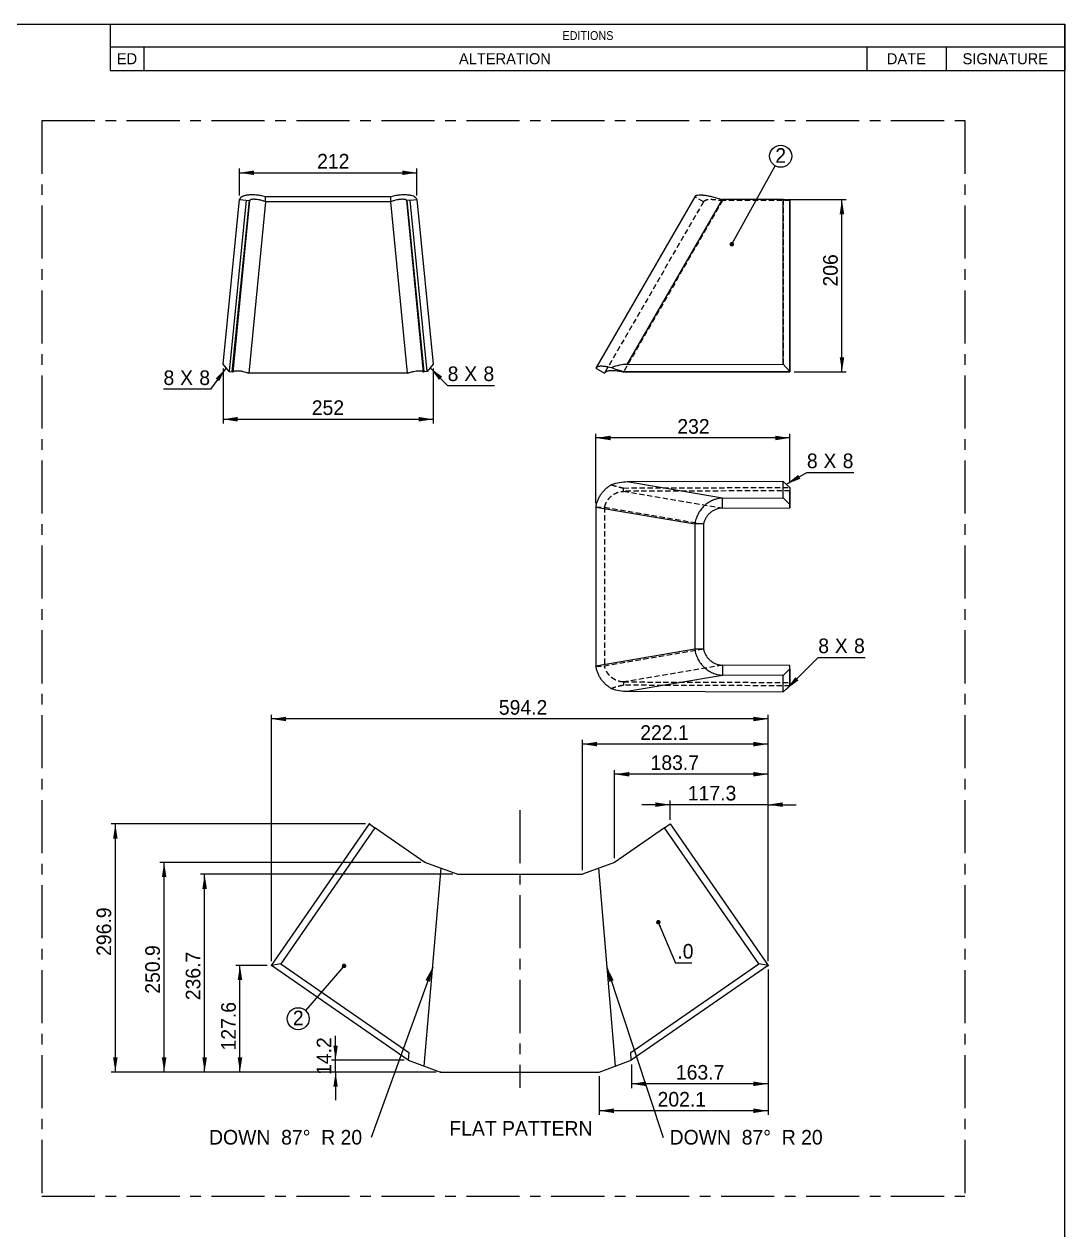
# Model space of a CAD drawing. Header units: millimetres. Extents: x 8 to 4195, y 25 to 2945.
# Drawn here: x 2935 to 4180, y 1503 to 2945 of the extents above; entities that cross this region are included whole.
import ezdxf

# ---------------------------------------------------------------- set-up
doc = ezdxf.new("R2010")
doc.units = ezdxf.units.MM
doc.header["$LTSCALE"] = 5
doc.header["$PDSIZE"] = -1
doc.linetypes.add('CENTERX2', pattern=[20.32, 12.7, -2.54, 2.54, -2.54])
doc.linetypes.add('HIDDEN', pattern=[1.905, 1.27, -0.635])
doc.layers.add('AM_0', color=7, linetype='Continuous', lineweight=25)
for name, color, linetype in [('AM_3', 6, 'HIDDEN'), ('AM_5', 3, 'Continuous'), ('AM_6', 2, 'Continuous'), ('AM_7', 4, 'CENTERX2')]:
    doc.layers.add(name, color=color, linetype=linetype)
doc.styles.add('SLDTEXTSTYLE0', font='ARIAL.TTF', dxfattribs={"width": 0.948})
doc.styles.add('SLDTEXTSTYLE5', font='GOTHIC.TTF', dxfattribs={"width": 0.913})
doc.styles.get("Standard").update_dxf_attribs({"font": 'ARIAL.TTF'})
doc.dimstyles.new('SLDDIMSTYLE0', dxfattribs={"dimtxt": 17.5, "dimasz": 17.5, "dimexe": 0, "dimexo": 0.0625, "dimgap": 4.375, "dimtad": 1, "dimdec": 1, "dimrnd": 1e-09, "dimzin": 12, "dimdsep": 46, "dimtxsty": 'SLDTEXTSTYLE0', "dimsah": 1, "dimcen": 0.09, "dimadec": 0, "dimazin": 3, "dimtfac": 1, "dimtdec": 1, "dimtmove": 0, "dimatfit": 0, "dimfxl": 1, "dimfrac": 2, "dimtolj": 1, "dimtzin": 12, "dimarcsym": 0})
doc.dimstyles.new('SLDDIMSTYLE1', dxfattribs={"dimtxt": 17.5, "dimasz": 17.5, "dimexe": 0, "dimexo": 0.0625, "dimgap": 4.375, "dimtad": 1, "dimdec": 1, "dimrnd": 1e-09, "dimzin": 12, "dimdsep": 46, "dimtxsty": 'SLDTEXTSTYLE0', "dimsah": 1, "dimcen": 0.09, "dimadec": 0, "dimazin": 3, "dimtfac": 1, "dimtdec": 1, "dimtofl": 0, "dimtmove": 0, "dimatfit": 3, "dimfxl": 1, "dimfrac": 2, "dimtolj": 1, "dimtzin": 12, "dimarcsym": 0})
doc.dimstyles.new('SLDDIMSTYLE3', dxfattribs={"dimtxt": 0.18, "dimasz": 5.384615, "dimexe": 0, "dimexo": 0.0625, "dimgap": 0, "dimtad": 0, "dimtih": 1, "dimtoh": 1, "dimdec": 0, "dimrnd": 1e-09, "dimzin": 0, "dimdsep": 46, "dimtxsty": 'STANDARD', "dimblk1": 'DOT', "dimblk2": 'DOT', "dimsah": 1, "dimcen": 0.09, "dimadec": 0, "dimazin": 0, "dimtfac": 5.384615, "dimtdec": 0, "dimtofl": 0, "dimtmove": 0, "dimatfit": 3, "dimldrblk": 'DOT', "dimfxl": 1, "dimfrac": 2, "dimtolj": 1, "dimtzin": 0, "dimarcsym": 0})
doc.dimstyles.new('SLDDIMSTYLE4', dxfattribs={"dimtxt": 0.18, "dimasz": 17.5, "dimexe": 0, "dimexo": 0.0625, "dimgap": 0, "dimtad": 0, "dimtih": 1, "dimtoh": 1, "dimdec": 0, "dimrnd": 1e-09, "dimzin": 0, "dimdsep": 46, "dimtxsty": 'STANDARD', "dimsah": 1, "dimcen": 0.09, "dimadec": 0, "dimazin": 0, "dimtfac": 17.5, "dimtdec": 0, "dimtofl": 0, "dimtmove": 0, "dimatfit": 3, "dimfxl": 1, "dimfrac": 2, "dimtolj": 1, "dimtzin": 0, "dimarcsym": 0})
doc.dimstyles.new('SLDDIMSTYLE6', dxfattribs={"dimtxt": 17.5, "dimasz": 17.5, "dimexe": 0, "dimexo": 0.0625, "dimgap": 4.375, "dimtad": 1, "dimdec": 0, "dimrnd": 1e-09, "dimzin": 12, "dimdsep": 46, "dimtxsty": 'SLDTEXTSTYLE0', "dimsah": 1, "dimcen": 0.09, "dimadec": 0, "dimazin": 3, "dimtfac": 1, "dimtdec": 0, "dimtofl": 0, "dimtmove": 0, "dimatfit": 3, "dimfxl": 1, "dimfrac": 2, "dimtolj": 1, "dimtzin": 12, "dimarcsym": 0})

# ---------------------------------------------------------------- blocks, each defined once
blk = doc.blocks.new('SW_TABLEANNOTATION_0')
at = {"layer": 'AM_0', "color": 0}
for p, q in [((0, 0), (0, -27.3)), ((0, 0), (40, 0)), ((40, 0), (905, 0)), ((905, 0), (1000, 0)), ((1000, 0), (1142, 0)), ((1142, 0), (1142, -27.3)), ((0, -27.3), (0, -55.3)), ((0, -27.3), (40, -27.3)), ((40, -27.3), (40, -55.3)), ((40, -27.3), (905, -27.3)), ((905, -27.3), (905, -55.3)), ((905, -27.3), (1000, -27.3)), ((1000, -27.3), (1000, -55.3)), ((1000, -27.3), (1142, -27.3)), ((1142, -27.3), (1142, -55.3)), ((0, -55.3), (40, -55.3)), ((40, -55.3), (905, -55.3)), ((905, -55.3), (1000, -55.3)), ((1000, -55.3), (1142, -55.3))]:
    blk.add_line(p, q, dxfattribs=at)
at = {"layer": 'AM_0', "color": 0, "attachment_point": 1}
for s, insert, char_height, style in [('EDITIONS', (540.9, -8.4), 10.58, 'SLDTEXTSTYLE5'), ('ED', (7.8, -34.8), 13.23, 'SLDTEXTSTYLE0'), ('ALTERATION', (417.1, -34.8), 13.23, 'SLDTEXTSTYLE0'), ('DATE', (929, -34.8), 13.23, 'SLDTEXTSTYLE0'), ('SIGNATURE', (1019.6, -34.8), 13.23, 'SLDTEXTSTYLE0')]:
    blk.add_mtext(s, dxfattribs=dict(at, insert=insert, char_height=char_height, style=style))
blk = doc.blocks.new('_D_10')
at = {"layer": 'AM_5'}
for p, q in [((3230.8, 1824), (3230.8, 2118.8)), ((3824.9, 2113.8), (3230.8, 2113.8)), ((3824.9, 1824), (3824.9, 2118.8))]:
    blk.add_line(p, q, dxfattribs=at)
for points in [[(3230.8, 2113.8), (3248.3, 2111.1), (3248.3, 2116.5)], [(3824.9, 2113.8), (3807.4, 2116.5), (3807.4, 2111.1)]]:
    blk.add_solid(points, dxfattribs=at)
at = {"layer": 'AM_5', "insert": (3502.8, 2136.4), "char_height": 17.5, "attachment_point": 1, "rotation": 359.9997, "style": 'SLDTEXTSTYLE0'}
blk.add_mtext('594.2', dxfattribs=at)
blk = doc.blocks.new('_D_11')
at = {"layer": 'AM_5'}
for p, q in [((3225.8, 1819), (3188.1, 1819)), ((3193.1, 1691.4), (3193.1, 1819)), ((3427.9, 1691.4), (3188.1, 1691.4))]:
    blk.add_line(p, q, dxfattribs=at)
for points in [[(3193.1, 1819), (3190.4, 1801.5), (3195.8, 1801.5)], [(3193.1, 1691.4), (3195.8, 1708.9), (3190.4, 1708.9)]]:
    blk.add_solid(points, dxfattribs=at)
at = {"layer": 'AM_5', "insert": (3170.6, 1717.3), "char_height": 17.5, "attachment_point": 1, "rotation": 90, "style": 'SLDTEXTSTYLE0'}
blk.add_mtext('127.6', dxfattribs=at)
blk = doc.blocks.new('_D_12')
at = {"layer": 'AM_5'}
for p, q in [((3447.9, 1928.1), (3145.8, 1928.1)), ((3150.8, 1691.4), (3150.8, 1928.1)), ((3427.9, 1691.4), (3145.8, 1691.4))]:
    blk.add_line(p, q, dxfattribs=at)
for points in [[(3150.8, 1928.1), (3148.1, 1910.6), (3153.5, 1910.6)], [(3150.8, 1691.4), (3153.5, 1708.9), (3148.1, 1708.9)]]:
    blk.add_solid(points, dxfattribs=at)
at = {"layer": 'AM_5', "insert": (3128.2, 1777.4), "char_height": 17.5, "attachment_point": 1, "rotation": 90, "style": 'SLDTEXTSTYLE0'}
blk.add_mtext('236.7', dxfattribs=at)
blk = doc.blocks.new('_D_13')
at = {"layer": 'AM_5'}
for p, q in [((3409.4, 1942.3), (3097.4, 1942.3)), ((3102.4, 1691.4), (3102.4, 1942.3)), ((3427.9, 1691.4), (3097.4, 1691.4))]:
    blk.add_line(p, q, dxfattribs=at)
for points in [[(3102.4, 1942.3), (3099.7, 1924.8), (3105.1, 1924.8)], [(3102.4, 1691.4), (3105.1, 1708.9), (3099.7, 1708.9)]]:
    blk.add_solid(points, dxfattribs=at)
at = {"layer": 'AM_5', "insert": (3079.8, 1785.2), "char_height": 17.5, "attachment_point": 1, "rotation": 90, "style": 'SLDTEXTSTYLE0'}
blk.add_mtext('250.9', dxfattribs=at)
blk = doc.blocks.new('_D_14')
at = {"layer": 'AM_5'}
for p, q in [((3707.7, 2011.3), (3674, 2011.3)), ((3707.7, 1993.3), (3707.7, 2016.3)), ((3824.9, 2011.3), (3707.7, 2011.3)), ((3824.9, 1824), (3824.9, 2016.3)), ((3824.9, 2011.3), (3858.6, 2011.3))]:
    blk.add_line(p, q, dxfattribs=at)
for points in [[(3707.7, 2011.3), (3690.2, 2014), (3690.2, 2008.6)], [(3824.9, 2011.3), (3842.4, 2008.6), (3842.4, 2014)]]:
    blk.add_solid(points, dxfattribs=at)
at = {"layer": 'AM_5', "insert": (3728.9, 2033.8), "char_height": 17.5, "attachment_point": 1, "style": 'SLDTEXTSTYLE0'}
blk.add_mtext('117.3', dxfattribs=at)
blk = doc.blocks.new('_D_15')
at = {"layer": 'AM_5'}
for p, q in [((3641.3, 1947.3), (3641.3, 2052.7)), ((3824.9, 1824), (3824.9, 2052.7)), ((3824.9, 2047.7), (3641.3, 2047.7))]:
    blk.add_line(p, q, dxfattribs=at)
for points in [[(3641.3, 2047.7), (3658.8, 2045), (3658.8, 2050.4)], [(3824.9, 2047.7), (3807.4, 2050.4), (3807.4, 2045)]]:
    blk.add_solid(points, dxfattribs=at)
at = {"layer": 'AM_5', "insert": (3684.3, 2070.3), "char_height": 17.5, "attachment_point": 1, "style": 'SLDTEXTSTYLE0'}
blk.add_mtext('183.7', dxfattribs=at)
blk = doc.blocks.new('_D_16')
at = {"layer": 'AM_5'}
for p, q in [((3602.9, 1933.1), (3602.9, 2088.7)), ((3824.9, 2083.7), (3602.9, 2083.7)), ((3824.9, 1824), (3824.9, 2088.7))]:
    blk.add_line(p, q, dxfattribs=at)
for points in [[(3602.9, 2083.7), (3620.4, 2081), (3620.4, 2086.4)], [(3824.9, 2083.7), (3807.4, 2086.4), (3807.4, 2081)]]:
    blk.add_solid(points, dxfattribs=at)
at = {"layer": 'AM_5', "insert": (3672, 2106.3), "char_height": 17.5, "attachment_point": 1, "style": 'SLDTEXTSTYLE0'}
blk.add_mtext('222.1', dxfattribs=at)
blk = doc.blocks.new('_D_17')
at = {"layer": 'AM_5'}
for p, q in [((3824.9, 1814), (3824.9, 1640.2)), ((3622.9, 1686.4), (3622.9, 1640.2)), ((3824.9, 1645.2), (3622.9, 1645.2))]:
    blk.add_line(p, q, dxfattribs=at)
for points in [[(3622.9, 1645.2), (3640.4, 1642.5), (3640.4, 1647.9)], [(3824.9, 1645.2), (3807.4, 1647.9), (3807.4, 1642.5)]]:
    blk.add_solid(points, dxfattribs=at)
at = {"layer": 'AM_5', "insert": (3692.7, 1667.7), "char_height": 17.5, "attachment_point": 1, "style": 'SLDTEXTSTYLE0'}
blk.add_mtext('202.1', dxfattribs=at)
blk = doc.blocks.new('_D_18')
at = {"layer": 'AM_5'}
for p, q in [((3307.5, 1705.6), (3307.5, 1734.7)), ((3389.4, 1705.6), (3302.5, 1705.6)), ((3307.5, 1691.4), (3307.5, 1705.6)), ((3427.9, 1691.4), (3302.5, 1691.4)), ((3307.5, 1691.4), (3307.5, 1657.7))]:
    blk.add_line(p, q, dxfattribs=at)
for points in [[(3307.5, 1705.6), (3310.1, 1723.1), (3304.8, 1723.1)], [(3307.5, 1691.4), (3304.8, 1673.9), (3310.1, 1673.9)]]:
    blk.add_solid(points, dxfattribs=at)
at = {"layer": 'AM_5', "insert": (3284.9, 1688), "char_height": 17.5, "attachment_point": 1, "rotation": 90, "style": 'SLDTEXTSTYLE0'}
blk.add_mtext('14.2', dxfattribs=at)
blk = doc.blocks.new('_D_19')
at = {"layer": 'AM_5'}
for p, q in [((3824.9, 1814), (3824.9, 1672.4)), ((3661.3, 1700.6), (3661.3, 1672.4)), ((3824.9, 1677.4), (3661.3, 1677.4))]:
    blk.add_line(p, q, dxfattribs=at)
for points in [[(3661.3, 1677.4), (3678.8, 1674.7), (3678.8, 1680.1)], [(3824.9, 1677.4), (3807.4, 1680.1), (3807.4, 1674.7)]]:
    blk.add_solid(points, dxfattribs=at)
at = {"layer": 'AM_5', "insert": (3714.6, 1699.9), "char_height": 17.5, "attachment_point": 1, "style": 'SLDTEXTSTYLE0'}
blk.add_mtext('163.7', dxfattribs=at)
blk = doc.blocks.new('_D_20')
at = {"layer": 'AM_5'}
for p, q in [((3343.1, 1988.3), (3039, 1988.3)), ((3044, 1691.4), (3044, 1988.3)), ((3427.9, 1691.4), (3039, 1691.4))]:
    blk.add_line(p, q, dxfattribs=at)
for points in [[(3044, 1988.3), (3041.3, 1970.8), (3046.7, 1970.8)], [(3044, 1691.4), (3046.7, 1708.9), (3041.3, 1708.9)]]:
    blk.add_solid(points, dxfattribs=at)
at = {"layer": 'AM_5', "insert": (3021.5, 1830.4), "char_height": 17.5, "attachment_point": 1, "rotation": 90, "style": 'SLDTEXTSTYLE0'}
blk.add_mtext('296.9', dxfattribs=at)
blk = doc.blocks.new('SW_NOTE_0_8')
at = {"layer": 'AM_6', "color": 0, "insert": (99.3, 9), "char_height": 17.5, "attachment_point": 2, "style": 'SLDTEXTSTYLE0'}
blk.add_mtext('DOWN  87°  R 20 ', dxfattribs=at)
blk = doc.blocks.new('SW_NOTE_0_9')
at = {"layer": 'AM_6', "color": 0, "insert": (-102.5, 9), "char_height": 17.5, "attachment_point": 2, "style": 'SLDTEXTSTYLE0'}
blk.add_mtext('DOWN  87°  R 20 ', dxfattribs=at)
blk = doc.blocks.new('SW_NOTE_0_10')
at = {"layer": 'AM_6', "color": 0}
blk.add_circle((-8.7, -10), 13.2, dxfattribs=at)
at = {"layer": 'AM_6', "color": 0, "insert": (-8.6, -0.4), "char_height": 17.5, "attachment_point": 2, "style": 'SLDTEXTSTYLE0'}
blk.add_mtext('2', dxfattribs=at)
blk = doc.blocks.new('_Dot')
at = {"color": 0, "linetype": 'ByBlock', "lineweight": -2}
blk.add_line((-0.5, 0), (-1, 0), dxfattribs=at)
at = {"color": 0, "linetype": 'ByBlock', "const_width": 0.5}
blk.add_lwpolyline([(-0.25, 0, 1), (0.25, 0, 1)], format="xyb", close=True, dxfattribs=at)
blk = doc.blocks.new('SW_NOTE_0_11')
at = {"layer": 'AM_6', "color": 0}
blk.add_line((19.6, 0), (0, 0), dxfattribs=at)
at = {"layer": 'AM_6', "color": 0, "insert": (2.2, 22.9), "char_height": 17.5, "attachment_point": 1, "style": 'SLDTEXTSTYLE0'}
blk.add_mtext('.0', dxfattribs=at)
blk = doc.blocks.new('_D_21')
at = {"layer": 'AM_5'}
for p, q in [((3848, 2735), (3918.2, 2735)), ((3913.3, 2528.9), (3913.2, 2735)), ((3856, 2528.9), (3918.3, 2528.9))]:
    blk.add_line(p, q, dxfattribs=at)
for points in [[(3913.2, 2735), (3910.5, 2717.5), (3915.9, 2717.5)], [(3913.3, 2528.9), (3916, 2546.4), (3910.6, 2546.4)]]:
    blk.add_solid(points, dxfattribs=at)
at = {"layer": 'AM_5', "insert": (3890.7, 2631), "char_height": 17.5, "attachment_point": 1, "rotation": 90.0186, "style": 'SLDTEXTSTYLE0'}
blk.add_mtext('206', dxfattribs=at)
blk = doc.blocks.new('SW_NOTE_0_12')
at = {"layer": 'AM_6', "color": 0}
blk.add_circle((6.4, 11.5), 13.2, dxfattribs=at)
at = {"layer": 'AM_6', "color": 0, "insert": (6.4, 21.1), "char_height": 17.5, "attachment_point": 2, "style": 'SLDTEXTSTYLE0'}
blk.add_mtext('2', dxfattribs=at)
blk = doc.blocks.new('_D_22')
at = {"layer": 'AM_5'}
for p, q in [((3618.9, 2372.1), (3618.9, 2454.9)), ((3851, 2395.7), (3851, 2454.9)), ((3851, 2449.9), (3618.9, 2449.9))]:
    blk.add_line(p, q, dxfattribs=at)
for points in [[(3618.9, 2449.9), (3636.4, 2447.2), (3636.4, 2452.6)], [(3851, 2449.9), (3833.5, 2452.6), (3833.5, 2447.2)]]:
    blk.add_solid(points, dxfattribs=at)
at = {"layer": 'AM_5', "insert": (3716.3, 2472.5), "char_height": 17.5, "attachment_point": 1, "style": 'SLDTEXTSTYLE0'}
blk.add_mtext('232', dxfattribs=at)
blk = doc.blocks.new('SW_CHAMFER_DIMENSION_1')
at = {"layer": 'AM_5', "color": 0}
for p, q in [((-37.9, -37.9), (0, 0)), ((0, 0), (56.1, 0))]:
    blk.add_line(p, q, dxfattribs=at)
blk.add_solid([(-37.9, -37.9), (-23.6, -27.4), (-27.4, -23.6)], dxfattribs=at)
at = {"layer": 'AM_5', "color": 0, "char_height": 17.5, "attachment_point": 1, "style": 'SLDTEXTSTYLE0'}
for s, insert in [('8', (0, 22.6)), (' X ', (13.4, 22.6)), ('8', (42.8, 22.6))]:
    blk.add_mtext(s, dxfattribs=dict(at, insert=insert))
blk = doc.blocks.new('SW_CHAMFER_DIMENSION_2')
at = {"layer": 'AM_5', "color": 0}
for p, q in [((-24.3, -14), (0, 0)), ((0, 0), (56.1, 0))]:
    blk.add_line(p, q, dxfattribs=at)
blk.add_solid([(-24.3, -14), (-7.8, -7.6), (-10.5, -2.9)], dxfattribs=at)
at = {"layer": 'AM_5', "color": 0, "char_height": 17.5, "attachment_point": 1, "style": 'SLDTEXTSTYLE0'}
for s, insert in [('8', (0, 22.6)), (' X ', (13.4, 22.6)), ('8', (42.8, 22.6))]:
    blk.add_mtext(s, dxfattribs=dict(at, insert=insert))
blk = doc.blocks.new('_D_23')
at = {"layer": 'AM_5'}
for p, q in [((3172.8, 2533), (3172.8, 2467.3)), ((3424.4, 2533), (3424.4, 2467.3)), ((3172.8, 2472.3), (3424.4, 2472.3))]:
    blk.add_line(p, q, dxfattribs=at)
for points in [[(3172.8, 2472.3), (3190.3, 2469.6), (3190.3, 2475)], [(3424.4, 2472.3), (3406.9, 2475), (3406.9, 2469.6)]]:
    blk.add_solid(points, dxfattribs=at)
at = {"layer": 'AM_5', "insert": (3279, 2494.9), "char_height": 17.5, "attachment_point": 1, "rotation": 0, "style": 'SLDTEXTSTYLE0'}
blk.add_mtext('252', dxfattribs=at)
blk = doc.blocks.new('_D_24')
at = {"layer": 'AM_5'}
for p, q in [((3192.4, 2740), (3192.4, 2772.1)), ((3404.8, 2740), (3404.8, 2772.1)), ((3192.4, 2767.1), (3404.8, 2767.1))]:
    blk.add_line(p, q, dxfattribs=at)
for points in [[(3192.4, 2767.1), (3209.9, 2764.4), (3209.9, 2769.8)], [(3404.8, 2767.1), (3387.3, 2769.8), (3387.3, 2764.4)]]:
    blk.add_solid(points, dxfattribs=at)
at = {"layer": 'AM_5', "insert": (3285.4, 2789.7), "char_height": 17.5, "attachment_point": 1, "rotation": 0, "style": 'SLDTEXTSTYLE0'}
blk.add_mtext('212', dxfattribs=at)
blk = doc.blocks.new('SW_CHAMFER_DIMENSION_3')
at = {"layer": 'AM_5', "color": 0}
for p, q in [((74.8, 25.5), (56.1, 0)), ((56.1, 0), (0, 0))]:
    blk.add_line(p, q, dxfattribs=at)
blk.add_solid([(74.8, 25.5), (62.3, 12.9), (66.6, 9.8)], dxfattribs=at)
at = {"layer": 'AM_5', "color": 0, "char_height": 17.5, "attachment_point": 1, "style": 'SLDTEXTSTYLE0'}
for s, insert in [('8', (0, 22.6)), (' X ', (13.4, 22.6)), ('8', (42.8, 22.6))]:
    blk.add_mtext(s, dxfattribs=dict(at, insert=insert))
blk = doc.blocks.new('SW_CHAMFER_DIMENSION_4')
at = {"layer": 'AM_5', "color": 0}
for p, q in [((-20.8, 20.8), (0, 0)), ((0, 0), (56.1, 0))]:
    blk.add_line(p, q, dxfattribs=at)
blk.add_solid([(-20.8, 20.8), (-10.3, 6.5), (-6.5, 10.3)], dxfattribs=at)
at = {"layer": 'AM_5', "color": 0, "char_height": 17.5, "attachment_point": 1, "style": 'SLDTEXTSTYLE0'}
for s, insert in [('8', (0, 22.6)), (' X ', (13.4, 22.6)), ('8', (42.8, 22.6))]:
    blk.add_mtext(s, dxfattribs=dict(at, insert=insert))

msp = doc.modelspace()

# ---------------------------------------------------------------- linework, layer by layer
at = {"color": 7, "linetype": 'Continuous', "lineweight": 0}
for p in [(3172.837419, 2537.999497), (3348.053032, 1988.283501), (3230.760596, 1818.969198), (3824.945068, 1818.966532), (3432.854756, 1691.393608)]:
    msp.add_point(p, dxfattribs=at)
at = {"layer": 'AM_0'}
for p, q in [((26.341747, 2944.912506), (4179.964976, 2944.912506)), ((4179.964976, 24.912506), (4179.964976, 2944.912506)), ((3172.837419, 2537.999497), (3192.43269, 2735.000277)), ((3200.367197, 2734.211047), (3179.980091, 2529.249552)), ((3183.960427, 2528.853636), (3204.347534, 2733.815131)), ((3204.611634, 2733.788862), (3184.611634, 2528.788862)), ((3192.43269, 2735.000277), (3200.367197, 2734.211047)), ((3200.367197, 2734.211047), (3204.347534, 2733.815131)), ((3223.595136, 2732.397942), (3203.595136, 2527.397942)), ((3204.347534, 2733.815131), (3204.611634, 2733.788862)), ((3223.595136, 2732.397942), (3223.595136, 2738.397942)), ((3373.595136, 2738.397942), (3223.595136, 2738.397942)), ((3373.595136, 2732.397942), (3223.595136, 2732.397942)), ((3373.595136, 2732.397942), (3373.595136, 2738.397942)), ((3393.595136, 2527.397942), (3373.595136, 2732.397942)), ((3392.578639, 2733.788862), (3392.842754, 2733.815133)), ((3412.578639, 2528.788862), (3392.578639, 2733.788862)), ((3396.823091, 2734.211049), (3392.842754, 2733.815133)), ((3392.842754, 2733.815133), (3413.229861, 2528.853637)), ((3396.823091, 2734.211049), (3404.757598, 2735.000278)), ((3417.210197, 2529.249553), (3396.823091, 2734.211049)), ((3404.757598, 2735.000278), (3424.352869, 2537.999499)), ((3737.213535, 2738.397942), (3618.85673, 2533.397942)), ((3656.494989, 2537.938821), (3770.25481, 2734.97661)), ((3843.002697, 2735.000277), (3770.25481, 2734.97661)), ((3843.002697, 2735.000277), (3843.007379, 2735.000278)), ((3843.002697, 2537.999497), (3843.002697, 2735.000277)), ((3843.002697, 2735.000277), (3851.028948, 2734.211047)), ((3851.03363, 2734.211049), (3843.007379, 2735.000278)), ((3851.028948, 2734.211047), (3851.028948, 2529.249552)), ((3851.028948, 2734.211047), (3851.042096, 2733.815131)), ((3851.03363, 2734.211049), (3851.046777, 2733.815133)), ((3851.042096, 2733.815131), (3851.046777, 2733.815133)), ((3851.042096, 2528.853636), (3851.042096, 2733.815131)), ((3851.046777, 2733.815133), (3851.046777, 2528.853637)), ((3179.980091, 2529.249552), (3172.837419, 2537.999497)), ((3179.980091, 2529.249552), (3183.960427, 2528.853636)), ((3184.611634, 2528.788862), (3183.960427, 2528.853636)), ((3393.595136, 2527.397942), (3203.595136, 2527.397942)), ((3413.229861, 2528.853637), (3412.578639, 2528.788862)), ((3417.210197, 2529.249553), (3413.229861, 2528.853637)), ((3424.352869, 2537.999499), (3417.210197, 2529.249553)), ((3618.85673, 2533.397942), (3629.249035, 2527.397942)), ((3851.028948, 2529.249552), (3651.924299, 2529.184778)), ((3651.937446, 2528.788862), (3651.924299, 2529.184778)), ((3651.937446, 2528.788862), (3851.042096, 2528.853636)), ((3656.494989, 2537.938821), (3843.002697, 2537.999497)), ((3851.028948, 2529.249552), (3843.002697, 2537.999497)), ((3851.028948, 2529.249552), (3851.042096, 2528.853636)), ((3851.046777, 2528.853637), (3851.042096, 2528.853636)), ((3843.007379, 2397.85254), (3656.494989, 2397.242518)), ((3770.25481, 2378.019319), (3656.494989, 2397.242518)), ((3843.007379, 2378.257269), (3843.007379, 2397.85254)), ((3843.007379, 2397.85254), (3851.03363, 2390.709869)), ((3851.03363, 2390.709869), (3851.03363, 2370.322762)), ((3851.03363, 2390.709869), (3851.046777, 2386.729532)), ((3851.046777, 2366.342426), (3851.046777, 2386.729532)), ((3618.85673, 2367.094808), (3737.213535, 2347.094808)), ((3618.85673, 2367.094808), (3618.85673, 2177.094808)), ((3770.25481, 2378.019319), (3843.007379, 2378.257269)), ((3770.294251, 2366.07831), (3770.25481, 2378.019319)), ((3770.294251, 2366.07831), (3851.046777, 2366.342426)), ((3851.03363, 2370.322762), (3843.007379, 2378.257269)), ((3851.03363, 2370.322762), (3851.046777, 2366.342426)), ((3747.60584, 2347.094808), (3737.213535, 2347.094808)), ((3737.213535, 2347.094808), (3737.213535, 2197.094808)), ((3747.60584, 2347.094808), (3747.60584, 2197.094808)), ((3737.213535, 2197.094808), (3618.85673, 2177.094808)), ((3747.60584, 2197.094808), (3737.213535, 2197.094808)), ((3770.294251, 2178.111305), (3770.25481, 2166.170296)), ((3851.042096, 2177.847205), (3770.294251, 2178.111305)), ((3851.028948, 2173.866869), (3851.042096, 2177.847205)), ((3851.042096, 2157.460098), (3851.042096, 2177.847205)), ((3656.494989, 2146.947097), (3770.25481, 2166.170296)), ((3843.002697, 2165.932361), (3770.25481, 2166.170296)), ((3843.002697, 2165.932361), (3851.028948, 2173.866869)), ((3843.002697, 2146.337091), (3843.002697, 2165.932361)), ((3851.028948, 2173.866869), (3851.028948, 2153.479762)), ((3851.028948, 2153.479762), (3843.002697, 2146.337091)), ((3851.028948, 2153.479762), (3851.042096, 2157.460098)), ((3656.494989, 2146.947097), (3843.002697, 2146.337091)), ((3230.760596, 1818.969198), (3348.053032, 1988.283501)), ((3354.629209, 1983.727856), (3241.892418, 1820.98973)), ((3348.053032, 1988.283501), (3354.629209, 1983.727856)), ((3414.433752, 1942.298276), (3354.629209, 1983.727856)), ((3701.076455, 1983.72519), (3641.275761, 1942.298276)), ((3701.076455, 1983.72519), (3707.652632, 1988.280835)), ((3813.813246, 1820.987064), (3701.076455, 1983.72519)), ((3707.652632, 1988.280835), (3824.945068, 1818.966532)), ((3413.644254, 1698.489137), (3433.644254, 1935.202747)), ((3452.854756, 1928.107218), (3414.433752, 1942.298276)), ((3641.275761, 1942.298276), (3602.854756, 1928.107218)), ((3622.065259, 1935.202747), (3642.065259, 1698.489137)), ((3452.854756, 1928.107218), (3602.854756, 1928.107218)), ((3241.892418, 1820.98973), (3230.760596, 1818.969198)), ((3394.433752, 1705.584665), (3230.760596, 1818.969198)), ((3241.892418, 1820.98973), (3395.210553, 1714.778635)), ((3660.49896, 1714.778635), (3813.813246, 1820.987064)), ((3824.945068, 1818.966532), (3661.275761, 1705.584665)), ((3824.945068, 1818.966532), (3813.813246, 1820.987064)), ((3395.210553, 1714.778635), (3394.433752, 1705.584665)), ((3394.433752, 1705.584665), (3432.854756, 1691.393608)), ((3622.854756, 1691.393608), (3661.275761, 1705.584665)), ((3661.275761, 1705.584665), (3660.49896, 1714.778635)), ((3432.854756, 1691.393608), (3622.854756, 1691.393608))]:
    msp.add_line(p, q, dxfattribs=at)
for centre, major_axis, ratio, start_param, end_param in [((3638.212228, 2502.922647), (37.962033, 26.505658), 0.6027582235, 0.7124989904, 1.1929730231), ((3638.212228, 2368.507032), (39.8913, 18.853434), 0.5436320443, 0.8593616882, 1.339835721), ((3638.212228, 2175.682584), (39.8913, -18.853434), 0.5436320443, 4.9433495862, 5.4238236189)]:
    msp.add_ellipse(centre, major_axis=major_axis, ratio=ratio, start_param=start_param, end_param=end_param, dxfattribs=at)
for points, knots in [([(3223.595136, 2738.397942), (3221.598449, 2738.942482), (3219.633258, 2739.381553), (3216.734259, 2739.898272), (3215.776108, 2740.046699), (3214.351813, 2740.234287), (3213.879208, 2740.290965), (3212.938468, 2740.392615), (3212.470686, 2740.437513), (3210.167582, 2740.630956), (3208.419165, 2740.689461), (3205.937517, 2740.646542), (3205.133943, 2740.610314), (3203.965399, 2740.523572), (3203.581115, 2740.489137), (3202.831939, 2740.410202), (3202.46656, 2740.365698), (3200.685058, 2740.118977), (3199.40399, 2739.844829), (3197.699969, 2739.329882), (3197.167585, 2739.140475), (3196.182488, 2738.729049), (3195.735631, 2738.509604), (3194.528268, 2737.814089), (3193.899886, 2737.30116), (3193.227192, 2736.468148), (3193.047936, 2736.178746), (3192.786986, 2735.587275), (3192.704586, 2735.284838), (3192.670625, 2734.97661)], [0, 0, 0, 0, 0.125, 0.125, 0.1875, 0.1875, 0.21875, 0.21875, 0.25, 0.25, 0.375, 0.375, 0.4375, 0.4375, 0.46875, 0.46875, 0.5, 0.5, 0.625, 0.625, 0.6875, 0.6875, 0.75, 0.75, 0.875, 0.875, 0.9375, 0.9375, 1, 1, 1, 1]), ([(3404.519648, 2734.97661), (3404.451726, 2735.593067), (3404.191963, 2736.180558), (3403.527855, 2737.009105), (3403.26044, 2737.276458), (3402.789262, 2737.662588), (3402.620509, 2737.788811), (3402.259219, 2738.035953), (3402.066733, 2738.156766), (3401.055082, 2738.740698), (3400.082242, 2739.149042), (3398.385793, 2739.664603), (3397.78053, 2739.820201), (3396.811695, 2740.027155), (3396.4777, 2740.091861), (3395.795265, 2740.210971), (3395.446505, 2740.265478), (3393.6658, 2740.512679), (3392.124069, 2740.629924), (3389.639756, 2740.675184), (3388.781299, 2740.668315), (3387.011808, 2740.607585), (3386.111644, 2740.554166), (3383.367199, 2740.324453), (3381.479328, 2740.079248), (3378.562563, 2739.561468), (3377.572559, 2739.36285), (3375.588746, 2738.917263), (3374.59348, 2738.670212), (3373.595136, 2738.397942)], [0, 0, 0, 0, 0.125, 0.125, 0.1875, 0.1875, 0.21875, 0.21875, 0.25, 0.25, 0.375, 0.375, 0.4375, 0.4375, 0.46875, 0.46875, 0.5, 0.5, 0.625, 0.625, 0.6875, 0.6875, 0.75, 0.75, 0.875, 0.875, 0.9375, 0.9375, 1, 1, 1, 1]), ([(3737.213535, 2738.397942), (3737.527925, 2738.942482), (3738.005286, 2739.381553), (3738.960958, 2739.898272), (3739.319711, 2740.046699), (3739.91984, 2740.234287), (3740.130232, 2740.290965), (3740.572207, 2740.392615), (3740.8037, 2740.437513), (3742.002226, 2740.630956), (3743.100413, 2740.689461), (3744.956322, 2740.646542), (3745.609946, 2740.610314), (3746.644837, 2740.523572), (3746.999816, 2740.489137), (3747.721802, 2740.410202), (3748.089162, 2740.365698), (3749.957444, 2740.118977), (3751.552064, 2739.844829), (3754.09705, 2739.329882), (3754.972626, 2739.140475), (3756.770994, 2738.729049), (3757.682755, 2738.509604), (3760.455461, 2737.814089), (3762.353527, 2737.30116), (3765.279534, 2736.468148), (3766.271609, 2736.178746), (3768.25867, 2735.587275), (3769.255123, 2735.284838), (3770.25481, 2734.97661)], [0, 0, 0, 0, 0.125, 0.125, 0.1875, 0.1875, 0.21875, 0.21875, 0.25, 0.25, 0.375, 0.375, 0.4375, 0.4375, 0.46875, 0.46875, 0.5, 0.5, 0.625, 0.625, 0.6875, 0.6875, 0.75, 0.75, 0.875, 0.875, 0.9375, 0.9375, 1, 1, 1, 1]), ([(3223.595136, 2732.397942), (3222.361409, 2732.886743), (3221.146478, 2733.307498), (3219.355784, 2733.849851), (3218.764198, 2734.015743), (3217.592596, 2734.318913), (3217.010009, 2734.456725), (3215.300692, 2734.823976), (3214.220912, 2735.00633), (3212.692342, 2735.198856), (3212.198088, 2735.249446), (3211.241424, 2735.324651), (3210.777091, 2735.349246), (3209.458312, 2735.384769), (3208.671534, 2735.358695), (3207.630426, 2735.256953), (3207.306698, 2735.212538), (3206.707558, 2735.104022), (3206.432435, 2735.039788), (3205.697016, 2734.824048), (3205.319524, 2734.648742), (3204.922775, 2734.349994), (3204.818932, 2734.244411), (3204.6701, 2734.022807), (3204.625626, 2733.907352), (3204.611634, 2733.788862)], [0, 0, 0, 0, 0.125, 0.125, 0.1875, 0.1875, 0.25, 0.25, 0.375, 0.375, 0.4375, 0.4375, 0.5, 0.5, 0.625, 0.625, 0.6875, 0.6875, 0.75, 0.75, 0.875, 0.875, 0.9375, 0.9375, 1, 1, 1, 1]), ([(3392.578639, 2733.788862), (3392.550655, 2734.025843), (3392.402382, 2734.247151), (3392.008534, 2734.545612), (3391.848506, 2734.639491), (3391.470461, 2734.813994), (3391.251292, 2734.894937), (3390.51257, 2735.111923), (3389.917576, 2735.221381), (3388.87898, 2735.323789), (3388.508287, 2735.347575), (3387.7175, 2735.372218), (3387.295246, 2735.372952), (3385.976748, 2735.337597), (3385.02565, 2735.264762), (3383.497057, 2735.073067), (3382.970437, 2734.995354), (3381.882887, 2734.809877), (3381.321639, 2734.701883), (3379.621218, 2734.336751), (3378.454573, 2734.037036), (3376.660178, 2733.494487), (3376.054599, 2733.298056), (3374.828913, 2732.871461), (3374.212, 2732.642343), (3373.595136, 2732.397942)], [0, 0, 0, 0, 0.125, 0.125, 0.1875, 0.1875, 0.25, 0.25, 0.375, 0.375, 0.4375, 0.4375, 0.5, 0.5, 0.625, 0.625, 0.6875, 0.6875, 0.75, 0.75, 0.875, 0.875, 0.9375, 0.9375, 1, 1, 1, 1]), ([(3184.611634, 2528.788862), (3184.639617, 2529.025843), (3184.78789, 2529.247151), (3185.181739, 2529.545612), (3185.341767, 2529.639491), (3185.719811, 2529.813994), (3185.938981, 2529.894937), (3186.677703, 2530.111923), (3187.272697, 2530.221381), (3188.311293, 2530.323789), (3188.681986, 2530.347575), (3189.472773, 2530.372218), (3189.895027, 2530.372952), (3191.213525, 2530.337597), (3192.164623, 2530.264762), (3193.693216, 2530.073067), (3194.219835, 2529.995354), (3195.307386, 2529.809877), (3195.868634, 2529.701883), (3197.569055, 2529.336751), (3198.735699, 2529.037036), (3200.530095, 2528.494487), (3201.135674, 2528.298056), (3202.361359, 2527.871461), (3202.978273, 2527.642343), (3203.595136, 2527.397942)], [0, 0, 0, 0, 0.125, 0.125, 0.1875, 0.1875, 0.25, 0.25, 0.375, 0.375, 0.4375, 0.4375, 0.5, 0.5, 0.625, 0.625, 0.6875, 0.6875, 0.75, 0.75, 0.875, 0.875, 0.9375, 0.9375, 1, 1, 1, 1]), ([(3393.595136, 2527.397942), (3394.828863, 2527.886743), (3396.043795, 2528.307498), (3397.834488, 2528.849851), (3398.426075, 2529.015743), (3399.597677, 2529.318913), (3400.180263, 2529.456725), (3401.889581, 2529.823976), (3402.969361, 2530.00633), (3404.497931, 2530.198856), (3404.992184, 2530.249446), (3405.948849, 2530.324651), (3406.413182, 2530.349246), (3407.73196, 2530.384769), (3408.518739, 2530.358695), (3409.559847, 2530.256953), (3409.883575, 2530.212538), (3410.482715, 2530.104022), (3410.757838, 2530.039788), (3411.493257, 2529.824048), (3411.870749, 2529.648742), (3412.267497, 2529.349994), (3412.371341, 2529.244411), (3412.520173, 2529.022807), (3412.564647, 2528.907352), (3412.578639, 2528.788862)], [0, 0, 0, 0, 0.125, 0.125, 0.1875, 0.1875, 0.25, 0.25, 0.375, 0.375, 0.4375, 0.4375, 0.5, 0.5, 0.625, 0.625, 0.6875, 0.6875, 0.75, 0.75, 0.875, 0.875, 0.9375, 0.9375, 1, 1, 1, 1]), ([(3637.366674, 2533.968598), (3636.155926, 2534.243968), (3634.983763, 2534.490666), (3633.282722, 2534.813733), (3632.725269, 2534.91357), (3631.629716, 2535.096578), (3631.092687, 2535.17951), (3629.532999, 2535.398991), (3628.553902, 2535.507632), (3626.712676, 2535.646729), (3625.850556, 2535.677213), (3624.645947, 2535.65935), (3624.257995, 2535.64263), (3623.521216, 2535.587506), (3623.171696, 2535.549176), (3622.178191, 2535.401754), (3621.589039, 2535.260331), (3620.554121, 2534.887466), (3620.10798, 2534.655777), (3619.364378, 2534.095245), (3619.071603, 2533.770113), (3618.85673, 2533.397942)], [0, 0, 0, 0, 0.125, 0.125, 0.1875, 0.1875, 0.25, 0.25, 0.375, 0.375, 0.5, 0.5, 0.5625, 0.5625, 0.625, 0.625, 0.75, 0.75, 0.875, 0.875, 1, 1, 1, 1]), ([(3651.937446, 2528.788862), (3650.601891, 2529.025843), (3649.287043, 2529.247151), (3647.342571, 2529.545612), (3646.699077, 2529.639491), (3645.421196, 2529.813994), (3644.783985, 2529.894937), (3642.907147, 2530.111923), (3641.711737, 2530.221381), (3639.997377, 2530.323789), (3639.439127, 2530.347575), (3638.349116, 2530.372218), (3637.815086, 2530.372952), (3636.281127, 2530.337597), (3635.342136, 2530.264762), (3634.053339, 2530.073067), (3633.643803, 2529.995354), (3632.865268, 2529.809877), (3632.496484, 2529.701883), (3631.472405, 2529.336751), (3630.890477, 2529.037036), (3630.162903, 2528.494487), (3629.944733, 2528.298056), (3629.557793, 2527.871461), (3629.39014, 2527.642343), (3629.249035, 2527.397942)], [0, 0, 0, 0, 0.125, 0.125, 0.1875, 0.1875, 0.25, 0.25, 0.375, 0.375, 0.4375, 0.4375, 0.5, 0.5, 0.625, 0.625, 0.6875, 0.6875, 0.75, 0.75, 0.875, 0.875, 0.9375, 0.9375, 1, 1, 1, 1]), ([(3651.924299, 2529.184778), (3650.671211, 2529.506239), (3649.424481, 2529.840957), (3646.950428, 2530.550859), (3645.723075, 2530.926072), (3642.074404, 2532.120776), (3639.697676, 2533.007607), (3637.366674, 2533.968598)], [0, 0, 0, 0, 0.25, 0.25, 0.5, 0.5, 1, 1, 1, 1]), ([(3618.85673, 2367.094808), (3619.071792, 2368.460663), (3619.363461, 2369.811711), (3620.096262, 2372.483869), (3620.537408, 2373.804979), (3621.313841, 2375.762864), (3621.591826, 2376.411519), (3622.187273, 2377.700511), (3622.50489, 2378.340734), (3623.50376, 2380.221143), (3624.235009, 2381.430647), (3625.827046, 2383.762149), (3626.687828, 2384.88415), (3628.079973, 2386.49889), (3628.562737, 2387.027552), (3629.552221, 2388.050029), (3630.058863, 2388.544053), (3631.614055, 2389.975375), (3632.697729, 2390.862115), (3634.959789, 2392.50056), (3636.138381, 2393.252408), (3637.366674, 2393.933177)], [0, 0, 0, 0, 0.125, 0.125, 0.25, 0.25, 0.3125, 0.3125, 0.375, 0.375, 0.5, 0.5, 0.625, 0.625, 0.6875, 0.6875, 0.75, 0.75, 0.875, 0.875, 1, 1, 1, 1]), ([(3770.25481, 2378.019319), (3768.255437, 2377.951397), (3766.288203, 2377.691634), (3763.380116, 2377.027526), (3762.417931, 2376.760111), (3760.985152, 2376.288934), (3760.509312, 2376.120181), (3759.561127, 2375.75889), (3759.089133, 2375.566404), (3756.762384, 2374.554754), (3754.986649, 2373.581913), (3752.444784, 2371.885465), (3751.617914, 2371.280201), (3750.408556, 2370.311367), (3750.009644, 2369.977371), (3749.229352, 2369.294936), (3748.847475, 2368.946177), (3746.978495, 2367.165472), (3745.611593, 2365.62374), (3743.748275, 2363.139428), (3743.157558, 2362.280971), (3742.044443, 2360.51148), (3741.528694, 2359.611316), (3740.098794, 2356.86687), (3739.301025, 2354.978999), (3738.335455, 2352.062234), (3738.051654, 2351.07223), (3737.569698, 2349.088417), (3737.37073, 2348.093152), (3737.213535, 2347.094808)], [0, 0, 0, 0, 0.125, 0.125, 0.1875, 0.1875, 0.21875, 0.21875, 0.25, 0.25, 0.375, 0.375, 0.4375, 0.4375, 0.46875, 0.46875, 0.5, 0.5, 0.625, 0.625, 0.6875, 0.6875, 0.75, 0.75, 0.875, 0.875, 0.9375, 0.9375, 1, 1, 1, 1]), ([(3770.294251, 2366.07831), (3768.958696, 2366.050327), (3767.643848, 2365.902054), (3765.699377, 2365.508205), (3765.055882, 2365.348177), (3763.778002, 2364.970133), (3763.140791, 2364.750963), (3761.263952, 2364.012241), (3760.068542, 2363.417247), (3758.354182, 2362.378651), (3757.795932, 2362.007958), (3756.705921, 2361.217171), (3756.171891, 2360.794917), (3754.637932, 2359.476419), (3753.698941, 2358.525321), (3752.410144, 2356.996728), (3752.000608, 2356.470109), (3751.222074, 2355.382558), (3750.853289, 2354.82131), (3749.82921, 2353.120889), (3749.247283, 2351.954245), (3748.519708, 2350.159849), (3748.301538, 2349.55427), (3747.914599, 2348.328585), (3747.746945, 2347.711671), (3747.60584, 2347.094808)], [0, 0, 0, 0, 0.125, 0.125, 0.1875, 0.1875, 0.25, 0.25, 0.375, 0.375, 0.4375, 0.4375, 0.5, 0.5, 0.625, 0.625, 0.6875, 0.6875, 0.75, 0.75, 0.875, 0.875, 0.9375, 0.9375, 1, 1, 1, 1]), ([(3737.213535, 2197.094808), (3737.527925, 2195.09812), (3738.005286, 2193.13293), (3738.960958, 2190.233931), (3739.319711, 2189.275779), (3739.91984, 2187.851485), (3740.130232, 2187.378879), (3740.572207, 2186.438139), (3740.8037, 2185.970358), (3742.002226, 2183.667254), (3743.100413, 2181.918837), (3744.956322, 2179.437188), (3745.609946, 2178.633614), (3746.644837, 2177.465071), (3746.999816, 2177.080786), (3747.721802, 2176.33161), (3748.089162, 2175.966232), (3749.957444, 2174.184729), (3751.552064, 2172.903661), (3754.09705, 2171.19964), (3754.972626, 2170.667256), (3756.770994, 2169.682159), (3757.682755, 2169.235303), (3760.455461, 2168.027939), (3762.353527, 2167.399558), (3765.279534, 2166.726864), (3766.271609, 2166.547608), (3768.25867, 2166.286657), (3769.255123, 2166.204257), (3770.25481, 2166.170296)], [0, 0, 0, 0, 0.125, 0.125, 0.1875, 0.1875, 0.21875, 0.21875, 0.25, 0.25, 0.375, 0.375, 0.4375, 0.4375, 0.46875, 0.46875, 0.5, 0.5, 0.625, 0.625, 0.6875, 0.6875, 0.75, 0.75, 0.875, 0.875, 0.9375, 0.9375, 1, 1, 1, 1]), ([(3747.60584, 2197.094808), (3747.888049, 2195.861081), (3748.271057, 2194.646149), (3748.995235, 2192.855456), (3749.261718, 2192.263869), (3749.846341, 2191.092267), (3750.166068, 2190.509681), (3751.194988, 2188.800363), (3751.966886, 2187.720583), (3753.253201, 2186.192013), (3753.703508, 2185.69776), (3754.648607, 2184.741095), (3755.145877, 2184.276762), (3756.679591, 2182.957984), (3757.762132, 2182.171205), (3759.476799, 2181.130097), (3760.063583, 2180.806369), (3761.268796, 2180.207229), (3761.887541, 2179.932106), (3763.754653, 2179.196687), (3765.025989, 2178.819195), (3766.974558, 2178.422447), (3767.631046, 2178.318603), (3768.958733, 2178.169771), (3769.626474, 2178.125297), (3770.294251, 2178.111305)], [0, 0, 0, 0, 0.125, 0.125, 0.1875, 0.1875, 0.25, 0.25, 0.375, 0.375, 0.4375, 0.4375, 0.5, 0.5, 0.625, 0.625, 0.6875, 0.6875, 0.75, 0.75, 0.875, 0.875, 0.9375, 0.9375, 1, 1, 1, 1]), ([(3637.366674, 2150.256438), (3636.155926, 2150.927484), (3634.983763, 2151.672969), (3633.282722, 2152.903159), (3632.725269, 2153.331937), (3631.629716, 2154.227645), (3631.092687, 2154.693922), (3629.532999, 2156.129863), (3628.553902, 2157.142566), (3626.712676, 2159.275125), (3625.850556, 2160.394987), (3624.645947, 2162.156212), (3624.257995, 2162.759053), (3623.521216, 2163.977486), (3623.171696, 2164.593819), (3622.178191, 2166.463457), (3621.589039, 2167.737316), (3620.554121, 2170.338118), (3620.10798, 2171.666401), (3619.364378, 2174.371233), (3619.071603, 2175.730151), (3618.85673, 2177.094808)], [0, 0, 0, 0, 0.125, 0.125, 0.1875, 0.1875, 0.25, 0.25, 0.375, 0.375, 0.5, 0.5, 0.5625, 0.5625, 0.625, 0.625, 0.75, 0.75, 0.875, 0.875, 1, 1, 1, 1])]:
    msp.add_open_spline(points, degree=3, knots=knots, dxfattribs=at)
at = {"layer": 'AM_3'}
for p, q in [((3747.60584, 2732.397942), (3629.249035, 2527.397942)), ((3770.294251, 2733.788862), (3651.937446, 2528.788862)), ((3747.60584, 2732.397942), (3737.213535, 2738.397942)), ((3770.294251, 2733.788862), (3770.25481, 2734.97661)), ((3851.042096, 2733.815131), (3770.294251, 2733.788862)), ((3843.007379, 2735.000278), (3843.007379, 2537.999499)), ((3851.03363, 2529.249553), (3851.03363, 2734.211049)), ((3843.007379, 2537.999499), (3843.002697, 2537.999497)), ((3843.007379, 2537.999499), (3851.03363, 2529.249553)), ((3851.028948, 2529.249552), (3851.03363, 2529.249553)), ((3851.03363, 2529.249553), (3851.046777, 2528.853637)), ((3651.924299, 2390.058647), (3851.03363, 2390.709869)), ((3651.937446, 2386.07831), (3651.924299, 2390.058647)), ((3851.046777, 2386.729532), (3651.937446, 2386.07831)), ((3651.937446, 2386.07831), (3770.294251, 2366.07831)), ((3618.85673, 2367.094808), (3629.249035, 2367.094808)), ((3629.249035, 2367.094808), (3747.60584, 2347.094808)), ((3629.249035, 2367.094808), (3629.249035, 2177.094808)), ((3747.60584, 2197.094808), (3629.249035, 2177.094808)), ((3770.294251, 2178.111305), (3651.937446, 2158.111305)), ((3618.85673, 2177.094808), (3629.249035, 2177.094808)), ((3651.937446, 2158.111305), (3651.924299, 2154.130969)), ((3851.028948, 2153.479762), (3651.924299, 2154.130969)), ((3651.937446, 2158.111305), (3851.042096, 2157.460098))]:
    msp.add_line(p, q, dxfattribs=at)
for points, knots in [([(3747.60584, 2732.397942), (3747.888049, 2732.886743), (3748.271057, 2733.307498), (3748.995235, 2733.849851), (3749.261718, 2734.015743), (3749.846341, 2734.318913), (3750.166068, 2734.456725), (3751.194988, 2734.823976), (3751.966886, 2735.00633), (3753.253201, 2735.198856), (3753.703508, 2735.249446), (3754.648607, 2735.324651), (3755.145877, 2735.349246), (3756.679591, 2735.384769), (3757.762132, 2735.358695), (3759.476799, 2735.256953), (3760.063583, 2735.212538), (3761.268796, 2735.104022), (3761.887541, 2735.039788), (3763.754653, 2734.824048), (3765.025989, 2734.648742), (3766.974558, 2734.349994), (3767.631046, 2734.244411), (3768.958733, 2734.022807), (3769.626474, 2733.907352), (3770.294251, 2733.788862)], [0, 0, 0, 0, 0.125, 0.125, 0.1875, 0.1875, 0.25, 0.25, 0.375, 0.375, 0.4375, 0.4375, 0.5, 0.5, 0.625, 0.625, 0.6875, 0.6875, 0.75, 0.75, 0.875, 0.875, 0.9375, 0.9375, 1, 1, 1, 1]), ([(3629.249035, 2367.094808), (3629.531244, 2368.328535), (3629.914252, 2369.543466), (3630.63843, 2371.33416), (3630.904913, 2371.925746), (3631.489536, 2373.097348), (3631.809263, 2373.679935), (3632.838183, 2375.389252), (3633.61008, 2376.469032), (3634.896396, 2377.997602), (3635.346703, 2378.491856), (3636.291802, 2379.44852), (3636.789071, 2379.912853), (3638.322786, 2381.231632), (3639.405327, 2382.01841), (3641.119994, 2383.059518), (3641.706778, 2383.383247), (3642.911991, 2383.982386), (3643.530736, 2384.257509), (3645.397847, 2384.992928), (3646.669184, 2385.37042), (3648.617753, 2385.767169), (3649.274241, 2385.871012), (3650.601928, 2386.019844), (3651.269669, 2386.064318), (3651.937446, 2386.07831)], [0, 0, 0, 0, 0.125, 0.125, 0.1875, 0.1875, 0.25, 0.25, 0.375, 0.375, 0.4375, 0.4375, 0.5, 0.5, 0.625, 0.625, 0.6875, 0.6875, 0.75, 0.75, 0.875, 0.875, 0.9375, 0.9375, 1, 1, 1, 1]), ([(3637.366674, 2393.933177), (3638.532367, 2393.543057), (3639.709469, 2393.167735), (3642.0901, 2392.451369), (3643.294503, 2392.110243), (3645.725041, 2391.465765), (3646.951634, 2391.162328), (3649.424746, 2390.588536), (3650.671258, 2390.318171), (3651.924299, 2390.058647)], [0, 0, 0, 0, 0.25, 0.25, 0.5, 0.5, 0.75, 0.75, 1, 1, 1, 1]), ([(3651.937446, 2158.111305), (3650.601891, 2158.139289), (3649.287043, 2158.287562), (3647.342571, 2158.68141), (3646.699077, 2158.841438), (3645.421196, 2159.219483), (3644.783985, 2159.438652), (3642.907147, 2160.177374), (3641.711737, 2160.772368), (3639.997377, 2161.810964), (3639.439127, 2162.181657), (3638.349116, 2162.972444), (3637.815086, 2163.394698), (3636.281127, 2164.713196), (3635.342136, 2165.664294), (3634.053339, 2167.192887), (3633.643803, 2167.719507), (3632.865268, 2168.807057), (3632.496484, 2169.368305), (3631.472405, 2171.068726), (3630.890477, 2172.235371), (3630.162903, 2174.029766), (3629.944733, 2174.635345), (3629.557793, 2175.861031), (3629.39014, 2176.477944), (3629.249035, 2177.094808)], [0, 0, 0, 0, 0.125, 0.125, 0.1875, 0.1875, 0.25, 0.25, 0.375, 0.375, 0.4375, 0.4375, 0.5, 0.5, 0.625, 0.625, 0.6875, 0.6875, 0.75, 0.75, 0.875, 0.875, 0.9375, 0.9375, 1, 1, 1, 1]), ([(3651.924299, 2154.130969), (3650.671211, 2153.871435), (3649.424481, 2153.601025), (3646.950428, 2153.027001), (3645.723075, 2152.723363), (3642.074404, 2151.755783), (3639.697676, 2151.03655), (3637.366674, 2150.256438)], [0, 0, 0, 0, 0.25, 0.25, 0.5, 0.5, 1, 1, 1, 1])]:
    msp.add_open_spline(points, degree=3, knots=knots, dxfattribs=at)
at = {"layer": 'AM_7'}
for p, q in [((2955.90521, 2829.47393), (4060.30532, 2829.47393)), ((2955.90521, 2829.47393), (2955.90521, 1543.066426)), ((4060.30532, 2829.47393), (4060.30532, 1543.066426)), ((3527.851909, 2004.840209), (3527.851909, 1672.696592)), ((2955.90521, 1543.066426), (4060.30532, 1543.066426))]:
    msp.add_line(p, q, dxfattribs=at)

# ---------------------------------------------------------------- block references
at = {"layer": 'AM_0'}
msp.add_blockref('SW_TABLEANNOTATION_0', (3037.964976, 2944.912506), dxfattribs=at)
at = {"layer": 'AM_5'}
for name, p in [('SW_CHAMFER_DIMENSION_3', (3101.629723, 2508.140037)), ('SW_CHAMFER_DIMENSION_4', (3441.551957, 2512.854103)), ('SW_CHAMFER_DIMENSION_2', (3871.314754, 2408.703415)), ('SW_CHAMFER_DIMENSION_1', (3884.917139, 2187.413826))]:
    msp.add_blockref(name, p, dxfattribs=at)
at = {"layer": 'AM_6'}
for name, p in [('SW_NOTE_0_12', (3833.536717, 2775.437505)), ('SW_NOTE_0_11', (3714.12415, 1821.783588)), ('SW_NOTE_0_10', (3271.433377, 1765.26516)), ('SW_NOTE_0_9', (3350.178216, 1613.273809)), ('SW_NOTE_0_8', (3699.354097, 1613.273809))]:
    msp.add_blockref(name, p, dxfattribs=at)

# ---------------------------------------------------------------- texts
at = {"layer": 'AM_6', "insert": (3443.550564, 1632.894945), "char_height": 17.5, "attachment_point": 1, "style": 'SLDTEXTSTYLE0'}
msp.add_mtext('FLAT PATTERN', dxfattribs=at)

# ---------------------------------------------------------------- dimensions: what is measured, and where the dimension line sits
at = {"layer": 'AM_5'}
for base, p1, p2, angle, dimstyle, picture, middle in [((3404.757598, 2767.099582), (3192.43269, 2735.000277), (3404.757598, 2735.000278), 0.000000411, 'SLDDIMSTYLE6', '_D_24', (3305.44586, 2767.099581)), ((3913.221735, 2735.023121), (3851.042096, 2528.853636), (3843.002697, 2735.000277), 270.0186399, 'SLDDIMSTYLE6', '_D_21', (3913.249035, 2651.106965)), ((3424.352869, 2472.294353), (3172.837419, 2537.999497), (3424.352869, 2537.999499), 0.000000347, 'SLDDIMSTYLE6', '_D_23', (3299.025852, 2472.294353)), ((3230.761919, 2113.806289), (3824.945068, 1818.966532), (3230.760596, 1818.969198), 359.999742914, 'SLDDIMSTYLE1', '_D_10', (3532.882866, 2113.804933)), ((3044.017351, 1988.283501), (3432.854756, 1691.393608), (3348.053032, 1988.283501), 90, 'SLDDIMSTYLE1', '_D_20', (3044.017351, 1860.499232)), ((3102.381792, 1942.298276), (3432.854756, 1691.393608), (3414.433752, 1942.298276), 90, 'SLDDIMSTYLE1', '_D_13', (3102.381792, 1815.319455)), ((3150.760596, 1928.107218), (3432.854756, 1691.393608), (3452.854756, 1928.107218), 90, 'SLDDIMSTYLE1', '_D_12', (3150.760596, 1807.444683)), ((3193.132637, 1818.969198), (3432.854756, 1691.393608), (3230.760596, 1818.969198), 90, 'SLDDIMSTYLE0', '_D_11', (3193.132637, 1747.381831)), ((3307.456122, 1705.584665), (3432.854756, 1691.393608), (3394.433752, 1705.584665), 90, 'SLDDIMSTYLE0', '_D_18', (3307.456122, 1711.355751))]:
    dim = msp.add_linear_dim(base=base, p1=p1, p2=p2, angle=angle, dimstyle=dimstyle, dxfattribs=at)
    dim.commit()
    dim.dimension.update_dxf_attribs({"geometry": picture, "text_midpoint": middle, "dimtype": 160})
for base, p1, p2, dimstyle, picture, middle in [((3618.85673, 2449.914378), (3851.03363, 2390.709869), (3618.85673, 2367.094808), 'SLDDIMSTYLE6', '_D_22', (3736.30983, 2449.914378)), ((3602.854756, 2083.693767), (3824.945068, 1818.966532), (3602.854756, 1928.107218), 'SLDDIMSTYLE1', '_D_16', (3702.109932, 2083.693767)), ((3641.275761, 2047.723114), (3824.945068, 1818.966532), (3641.275761, 1942.298276), 'SLDDIMSTYLE1', '_D_15', (3714.375938, 2047.723114)), ((3707.652632, 2011.265885), (3824.945068, 1818.966532), (3707.652632, 1988.280835), 'SLDDIMSTYLE0', '_D_14', (3759.023209, 2011.265885)), ((3622.854756, 1645.187148), (3824.945068, 1818.966532), (3622.854756, 1691.393608), 'SLDDIMSTYLE1', '_D_17', (3722.779943, 1645.187148)), ((3661.275761, 1677.378684), (3824.945068, 1818.966532), (3661.275761, 1705.584665), 'SLDDIMSTYLE1', '_D_19', (3744.715895, 1677.378684))]:
    dim = msp.add_linear_dim(base=base, p1=p1, p2=p2, dimstyle=dimstyle, dxfattribs=at)
    dim.commit()
    dim.dimension.update_dxf_attribs({"geometry": picture, "text_midpoint": middle, "dimtype": 160})

# ---------------------------------------------------------------- leaders
at = {"layer": 'AM_6'}
for points, dimstyle in [([(3781.498689, 2681.67333), (3833.536717, 2775.437505)], 'SLDDIMSTYLE3'), ([(3693.588271, 1870.730919), (3714.12415, 1821.783588)], 'SLDDIMSTYLE3'), ([(3317.612955, 1818.450989), (3271.433377, 1765.26516)], 'SLDDIMSTYLE3'), ([(3423.644254, 1816.845942), (3350.178216, 1613.273809)], 'SLDDIMSTYLE4'), ([(3632.065259, 1816.845942), (3699.354097, 1613.273809)], 'SLDDIMSTYLE4')]:
    msp.add_leader(points, dimstyle=dimstyle, dxfattribs=at)

doc.saveas('drawing.dxf')
